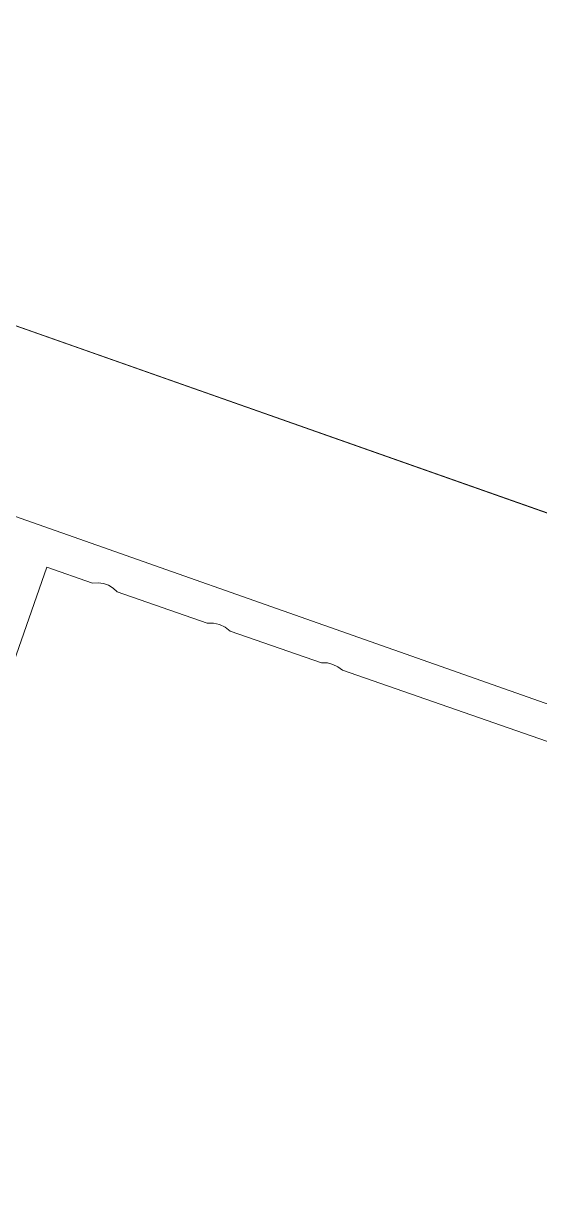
# Model space of a CAD drawing. Header units: metres. Extents: x 105014 to 106600, y 111320 to 118425.
# Drawn here: x 105897.973 to 105898.26, y 114674.095 to 114674.74 of the extents above; entities that cross this region are included whole.
import ezdxf

# ---------------------------------------------------------------- set-up
doc = ezdxf.new("R2010")
doc.units = ezdxf.units.M
doc.layers.add('20-EP-ZONA-DURA', color=253, linetype='CONTINUOUS', lineweight=13)
doc.layers.add('20-EP-ZONA-VERDE', color=84, linetype='CONTINUOUS', lineweight=13)

msp = doc.modelspace()

# ---------------------------------------------------------------- linework, layer by layer
at = {"layer": '20-EP-ZONA-DURA'}
msp.add_lwpolyline([(105898.3959, 114674.4216), (105895.6123, 114675.4039), (105897.4357, 114680.3807), (105898.9413, 114679.8495), (105899.0043, 114678.0211), (105898.8214, 114676.2008), (105898.3959, 114674.4216)], close=True, dxfattribs=at)
msp.add_lwpolyline([(105894.4305, 114672.1783), (105895.5778, 114675.3099), (105898.3659, 114674.3261), (105898.3599, 114674.3079), (105898.1501, 114674.3809), (105898.1476, 114674.3829), (105898.1447, 114674.3842), (105898.1417, 114674.385), (105898.1385, 114674.3851), (105898.0877, 114674.4027), (105898.085, 114674.4049), (105898.0819, 114674.4064), (105898.0785, 114674.4071), (105898.0751, 114674.4071), (105898.0251, 114674.4245), (105898.0229, 114674.4265), (105898.0203, 114674.4281), (105898.0175, 114674.4291), (105898.0145, 114674.4295), (105898.0115, 114674.4293), (105897.9861, 114674.4381), (105897.8545, 114674.0605), (105897.7229, 114673.6827), (105897.5911, 114673.3051)], dxfattribs=at)
at = {"layer": '20-EP-ZONA-VERDE'}
msp.add_lwpolyline([(105898.3959, 114674.4216), (105898.5847, 114674.3549), (105900.8493, 114673.5559), (105900.8559, 114673.5535), (105900.8225, 114673.4593), (105900.8185, 114673.4607), (105898.5545, 114674.2595), (105898.3659, 114674.3261), (105895.5779, 114675.3099), (105895.6111, 114675.4043), (105898.3959, 114674.4216)], close=True, dxfattribs=at)
msp.add_lwpolyline([(105897.5911, 114673.3051), (105897.7229, 114673.6827), (105897.8545, 114674.0605), (105897.9861, 114674.4381), (105898.0115, 114674.4293), (105898.0115, 114674.4293), (105898.0145, 114674.4295), (105898.0175, 114674.4291), (105898.0203, 114674.4281), (105898.0229, 114674.4265), (105898.0251, 114674.4245), (105898.0751, 114674.4071), (105898.0785, 114674.4071), (105898.0819, 114674.4064), (105898.085, 114674.4049), (105898.0877, 114674.4027), (105898.1385, 114674.3851), (105898.1417, 114674.385), (105898.1447, 114674.3842), (105898.1476, 114674.3829), (105898.1501, 114674.3809), (105898.3599, 114674.3079)], dxfattribs=at)

doc.saveas('drawing.dxf')
